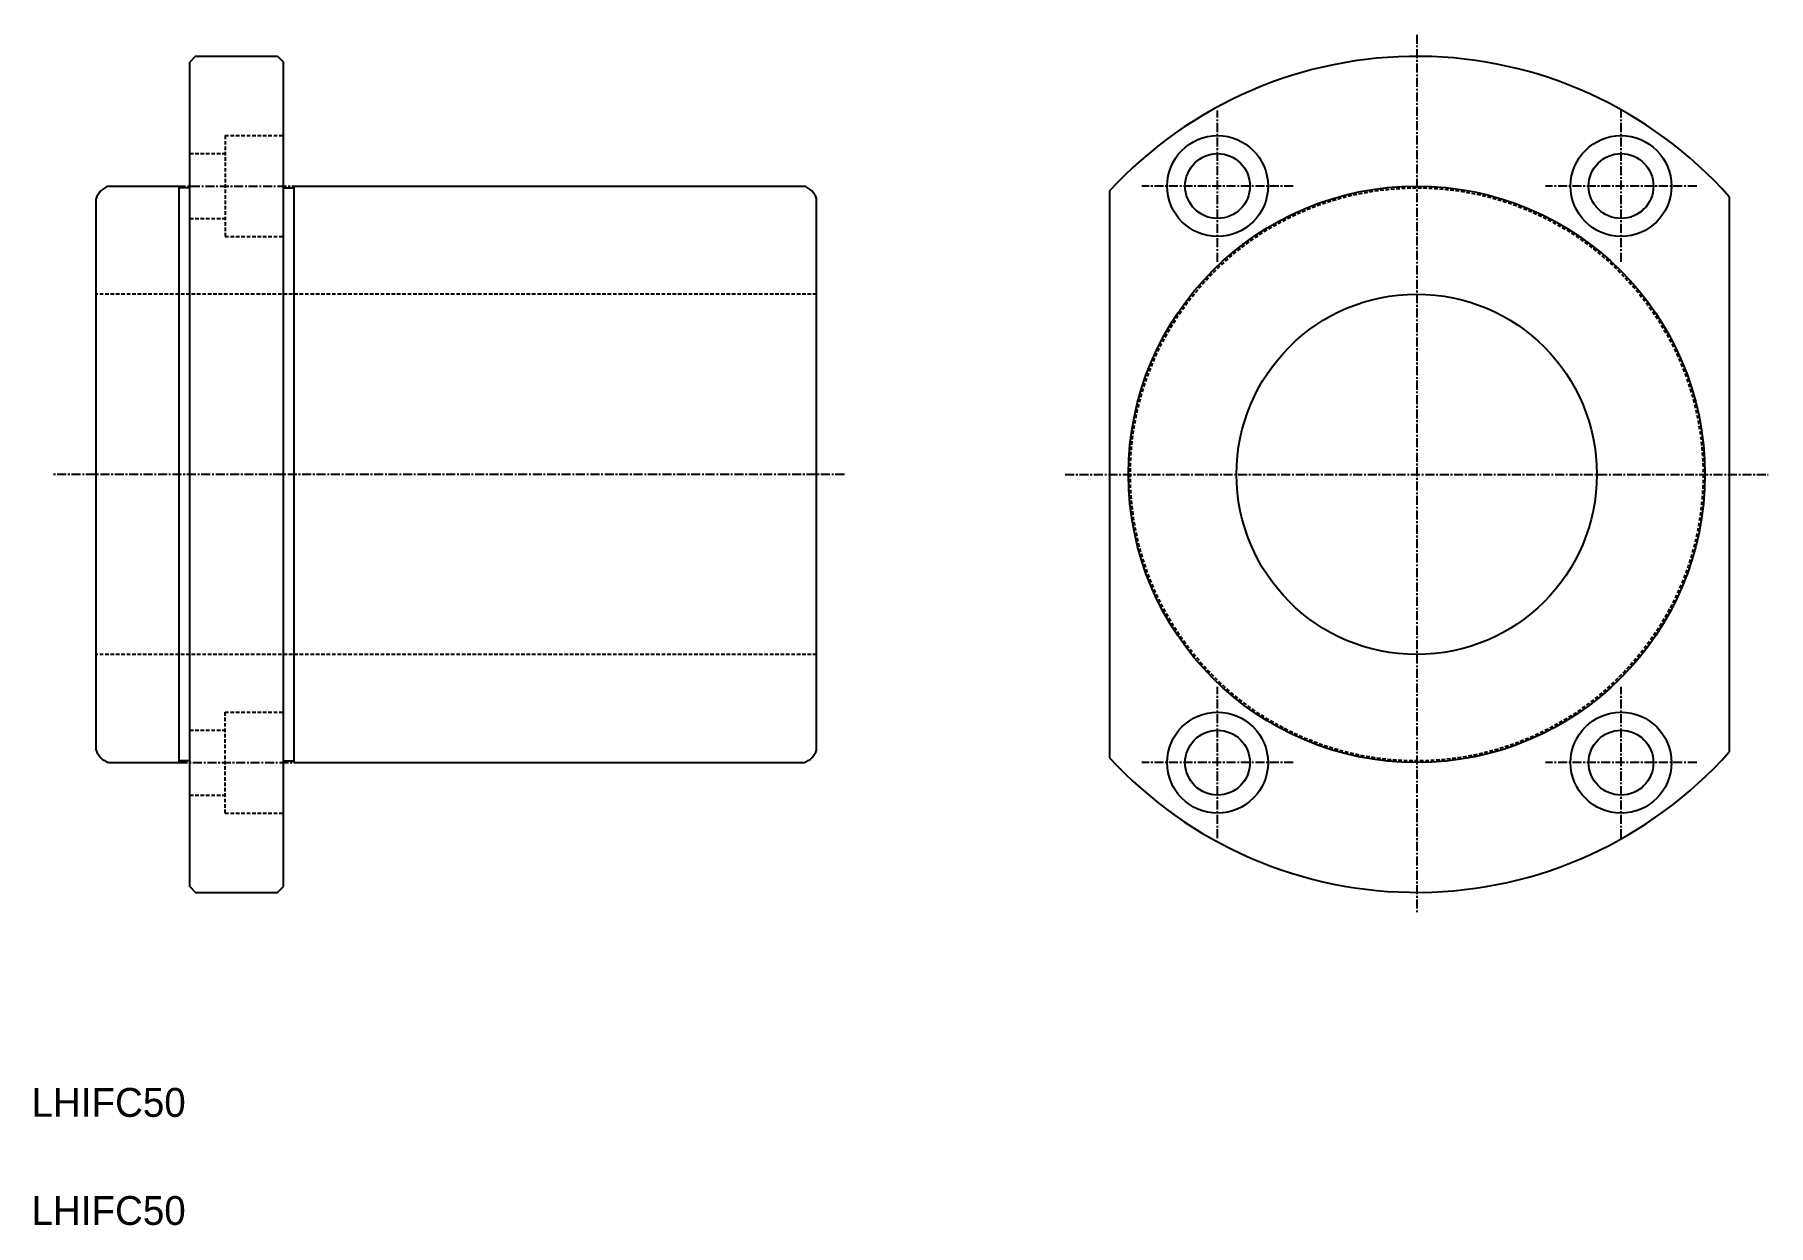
# Model space of a CAD drawing. Extents: x 55 to 295, y 52 to 217.
import ezdxf

# ---------------------------------------------------------------- set-up
doc = ezdxf.new("R2010")
doc.units = 0
doc.linetypes.add('CENTER', pattern=[2, 1.25, -0.25, 0.25, -0.25])
doc.linetypes.add('DASHED', pattern=[0.75, 0.5, -0.25])
doc.layers.get('0').update_dxf_attribs({"linetype": 'CONTINUOUS'})
doc.layers.add('CENTER', color=1, linetype='CENTER')

msp = doc.modelspace()

# ---------------------------------------------------------------- linework, layer by layer
at = {"color": 7, "linetype": 'CONTINUOUS'}
for p, q in [((77, 214.08), (76.2, 213.28)), ((76.2, 98.88), (76.2, 213.28)), ((77, 214.08), (88.4, 214.08)), ((88.4, 214.08), (89.2, 213.28)), ((89.2, 98.88), (89.2, 213.28)), ((64.95, 196.08), (74.7, 196.08)), ((74.7, 196.08), (74.7, 116.08)), ((76.2, 195.83), (74.7, 195.83)), ((89.2, 195.83), (90.7, 195.83)), ((90.7, 196.08), (161.46, 196.08)), ((90.7, 116.08), (90.7, 196.08)), ((203.85, 195.4), (203.85, 116.76)), ((63.2, 117.83), (63.2, 194.34)), ((163.2, 117.83), (163.2, 194.34)), ((289.85, 194.6), (289.85, 117.57)), ((64.95, 116.08), (74.7, 116.08)), ((76.2, 116.33), (74.7, 116.33)), ((89.2, 116.33), (90.7, 116.33)), ((90.7, 116.08), (161.46, 116.08)), ((76.2, 98.88), (77, 98.08)), ((88.4, 98.08), (89.2, 98.88)), ((77, 98.08), (88.4, 98.08))]:
    msp.add_line(p, q, dxfattribs=at)
at = {"color": 3, "linetype": 'DASHED'}
for p, q in [((81.1, 203.08), (81.1, 189.08)), ((81.1, 203.08), (89.2, 203.08)), ((76.2, 200.58), (81.1, 200.58)), ((76.2, 191.58), (81.1, 191.58)), ((81.1, 189.08), (89.2, 189.08)), ((163.2, 181.08), (63.2, 181.08)), ((163.2, 131.08), (63.2, 131.08)), ((81.1, 109.08), (81.1, 123.08)), ((81.1, 123.08), (89.2, 123.08)), ((76.2, 120.58), (81.1, 120.58)), ((76.2, 111.58), (81.1, 111.58)), ((81.1, 109.08), (89.2, 109.08))]:
    msp.add_line(p, q, dxfattribs=at)
at = {"color": 7, "linetype": 'CONTINUOUS'}
for centre, radius in [((218.85, 196.08), 7), ((274.85, 196.08), 7), ((218.85, 196.08), 4.5), ((274.85, 196.08), 4.5), ((246.49, 156.08), 40), ((246.49, 156.08), 25), ((218.85, 116.08), 7), ((274.85, 116.08), 7), ((218.85, 116.08), 4.5), ((274.85, 116.08), 4.5)]:
    msp.add_circle(centre, radius, dxfattribs=at)
at = {"color": 3, "linetype": 'DASHED'}
msp.add_circle((246.49, 156.08), 39.75, dxfattribs=at)
at = {"color": 7, "linetype": 'CONTINUOUS'}
for centre, radius, start, end in [((246.49, 156.08), 58, 41.6116, 137.3152), ((65.85, 193.43), 2.8, 108.8392, 161.1608), ((160.55, 193.43), 2.8, 18.8392, 71.1608), ((65.85, 118.73), 2.8, 198.8392, 251.1608), ((160.55, 118.73), 2.8, 288.8392, 341.1608), ((246.49, 156.08), 58, 222.6848, 318.3884)]:
    msp.add_arc(centre, radius, start, end, dxfattribs=at)
at = {"layer": 'CENTER', "color": 1, "linetype": 'CENTER'}
for p, q in [((246.49, 217.08), (246.49, 95.08)), ((218.85, 185.58), (218.85, 206.58)), ((274.85, 185.58), (274.85, 206.58)), ((74.37, 196.08), (91.55, 196.08)), ((229.35, 196.08), (208.35, 196.08)), ((285.35, 196.08), (264.35, 196.08)), ((167.05, 156.08), (57.27, 156.08)), ((197.69, 156.08), (295.29, 156.08)), ((218.85, 105.58), (218.85, 126.58)), ((274.85, 105.58), (274.85, 126.58)), ((74.65, 116.08), (91.55, 116.08)), ((229.35, 116.08), (208.35, 116.08)), ((285.35, 116.08), (264.35, 116.08))]:
    msp.add_line(p, q, dxfattribs=at)

# ---------------------------------------------------------------- texts
at = {"color": 7, "linetype": 'CONTINUOUS'}
for p in [(54.24, 66.94), (54.24, 51.94)]:
    msp.add_text('LHIFC50', height=4, dxfattribs=at).set_placement(p)

doc.saveas('drawing.dxf')
